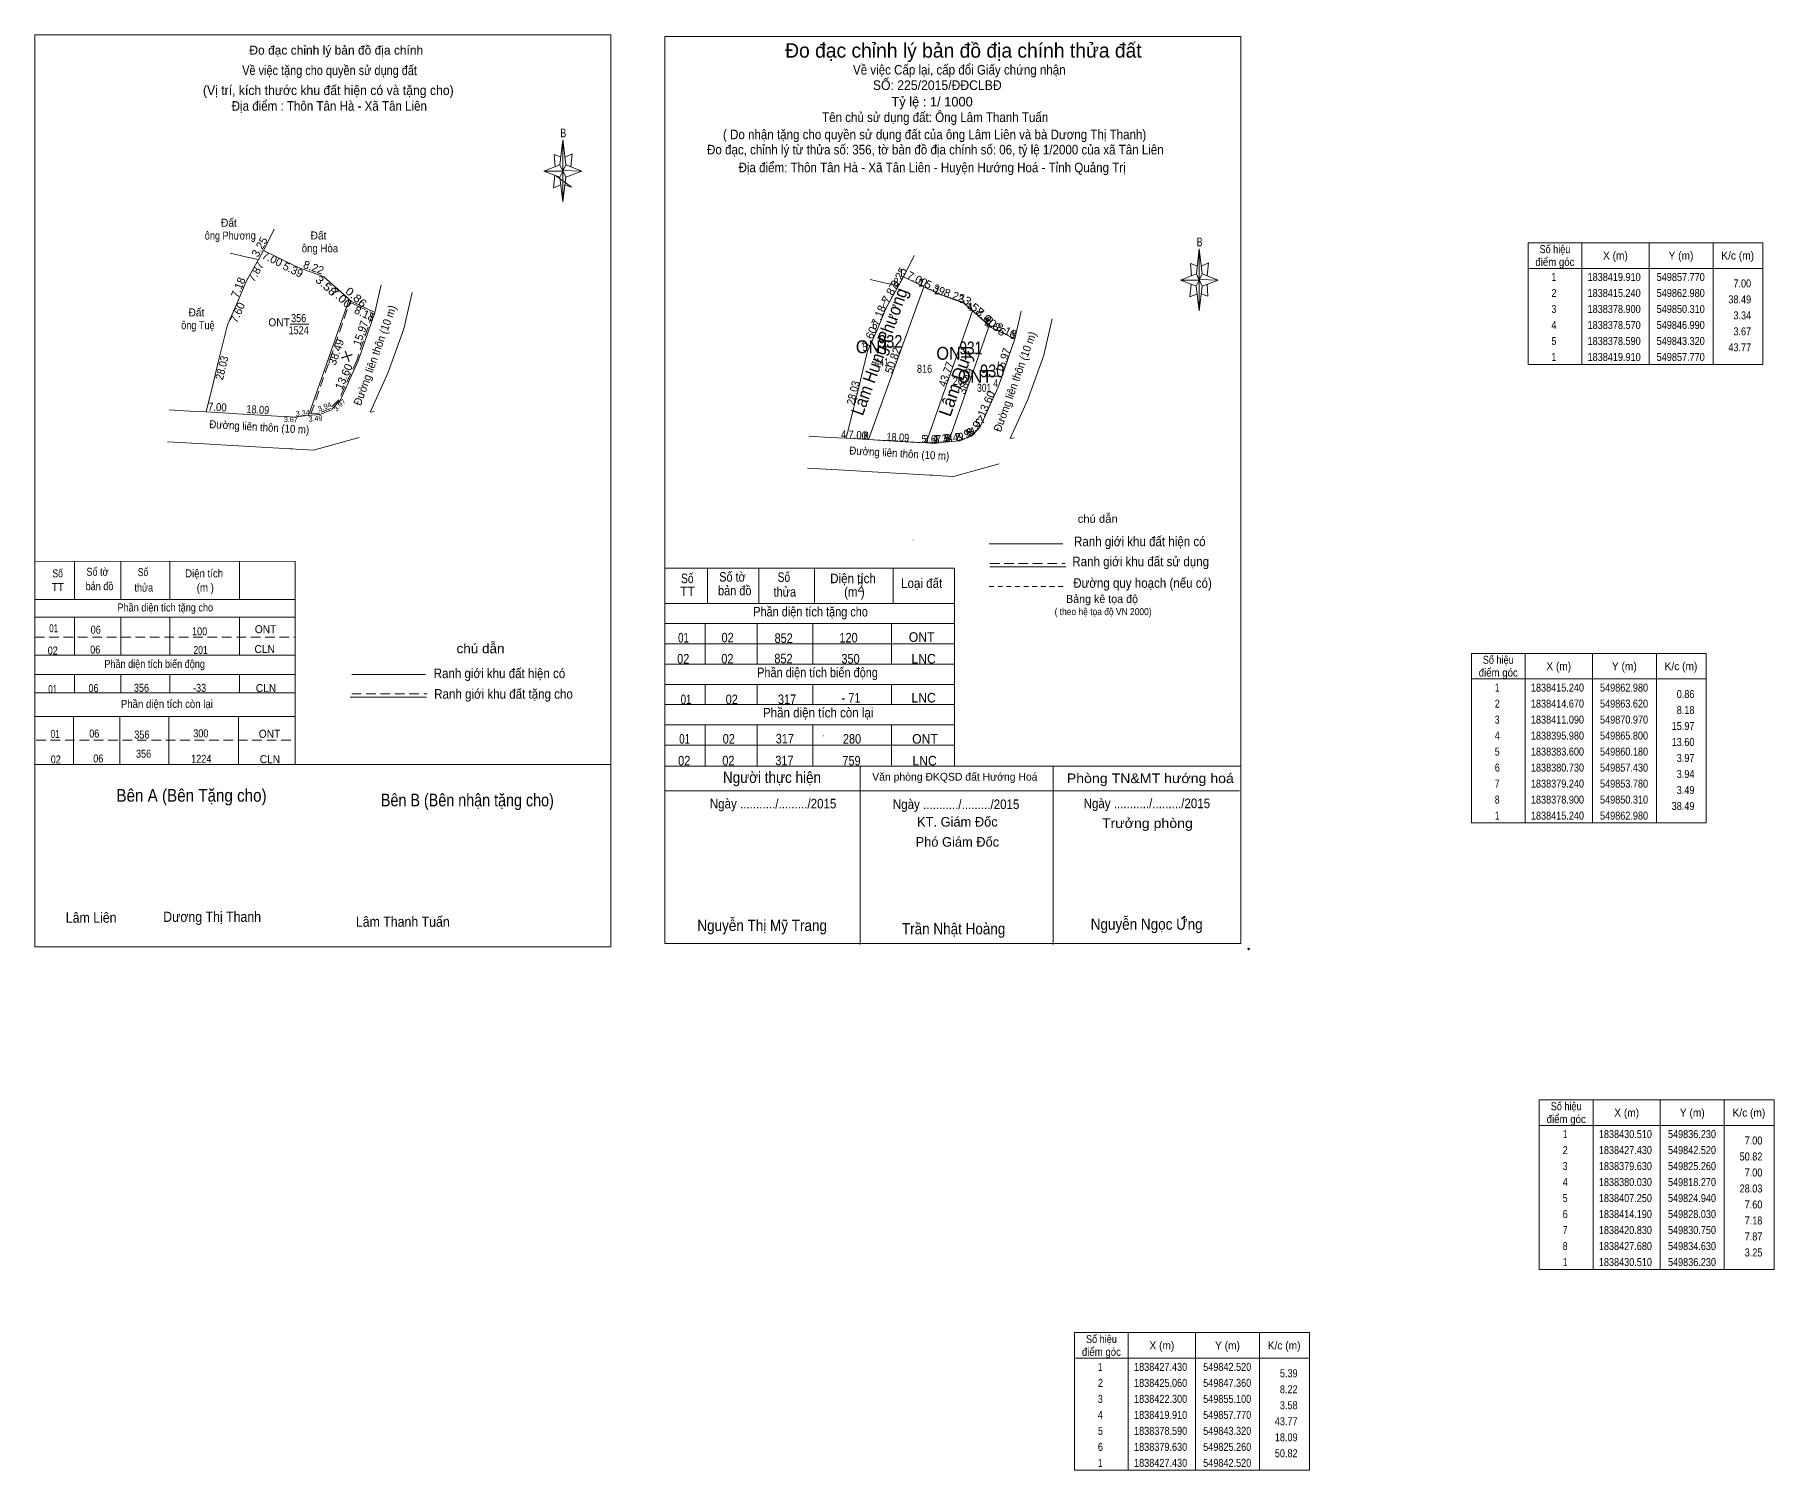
# Model space of a CAD drawing. Header units: metres. Extents: x 549160 to 550108, y 1838058 to 1838512.
# Drawn here: x 549565 to 550108, y 1838058 to 1838506 of the extents above; entities that cross this region are included whole.
import ezdxf
from ezdxf.enums import TextEntityAlignment as Align

# ---------------------------------------------------------------- set-up
doc = ezdxf.new("R2010")
doc.units = ezdxf.units.M
doc.header["$PDMODE"] = 32
doc.header["$PDSIZE"] = 0.5
doc.linetypes.add('MEDIUM_DASHED', pattern=[4.5, 3, -1.5])
doc.linetypes.add('SHORT_DASHED', pattern=[2.7, 1.5, -1.2])
for name, color, linetype, lineweight in [('1', 7, 'Continuous', 13), ('10', 7, 'Continuous', 13), ('12', 7, 'Continuous', 13), ('15', 7, 'Continuous', 13), ('17', 7, 'Continuous', 13), ('18', 7, 'Continuous', 13), ('20', 7, 'Continuous', 13), ('23', 7, 'Continuous', 13), ('40', 7, 'MEDIUM_DASHED', 13), ('63', 7, 'Continuous', 13)]:
    doc.layers.add(name, color=color, linetype=linetype, lineweight=lineweight)

msp = doc.modelspace()

# ---------------------------------------------------------------- hatches: boundary and pattern name
at = {"layer": '20'}
msp.add_hatch(color=256, dxfattribs=at).paths.add_polyline_path([(549923.3, 1838229.87), (549923.98, 1838230.27), (549924.08, 1838230.35), (549924.14, 1838230.43), (549924.16, 1838230.51), (549924.12, 1838230.59), (549924.04, 1838230.67), (549923.9, 1838230.61), (549923.8, 1838230.55), (549923.76, 1838230.51), (549923.12, 1838229.87)])

# ---------------------------------------------------------------- linework, layer by layer
at = {"layer": '1'}
msp.add_line((549820.56, 1838389.37), (549821.99, 1838395.23), dxfattribs=at)
for points in [[(549821.99, 1838395.23), (549824.94, 1838407.25), (549828.03, 1838414.19), (549830.75, 1838420.83), (549834.63, 1838427.68), (549836.23, 1838430.51), (549840.1, 1838428.62)], [(549840.1, 1838428.62), (549842.52, 1838427.43), (549825.26, 1838379.63), (549823.42, 1838379.74)], [(549850.18, 1838378.89), (549846.99, 1838378.57), (549843.32, 1838378.59), (549857.77, 1838419.91), (549860.36, 1838417.58)], [(549860.36, 1838417.58), (549862.98, 1838415.24), (549850.31, 1838378.9), (549850.18, 1838378.89)], [(549853.45, 1838379.21), (549850.31, 1838378.9), (549862.98, 1838415.24), (549863.62, 1838414.67), (549865.57, 1838413.72)], [(549865.57, 1838413.72), (549870.97, 1838411.09), (549865.8, 1838395.98), (549860.18, 1838383.6), (549857.43, 1838380.73), (549853.78, 1838379.24), (549853.45, 1838379.21)], [(549823.42, 1838379.74), (549818.27, 1838380.03), (549820.56, 1838389.37)]]:
    msp.add_lwpolyline(points, dxfattribs=at)
msp.add_lwpolyline([(549842.52, 1838427.43), (549847.36, 1838425.06), (549855.1, 1838422.3), (549857.77, 1838419.91), (549843.32, 1838378.59), (549825.26, 1838379.63)], close=True, dxfattribs=at)
at = {"layer": '10'}
msp.add_line((549834.63, 1838427.68), (549836.23, 1838430.51), dxfattribs=at)
for points in [[(549839.58, 1838437.18), (549836.8, 1838431.65), (549836.23, 1838430.51)], [(549839.58, 1838437.18), (549836.8, 1838431.65), (549836.23, 1838430.51)], [(549839.58, 1838437.18), (549836.8, 1838431.65), (549836.23, 1838430.51)], [(549825.79, 1838429.66), (549831.11, 1838428.47), (549834.63, 1838427.68)], [(549825.79, 1838429.66), (549831.11, 1838428.47), (549834.63, 1838427.68)], [(549825.79, 1838429.66), (549831.11, 1838428.47), (549834.63, 1838427.68)]]:
    msp.add_lwpolyline(points, dxfattribs=at)
at = {"layer": '12'}
msp.add_line((549564.74, 1838221.06), (549744.74, 1838221.06), dxfattribs=at)
at = {"layer": '15'}
msp.add_line((549644.58, 1838415.7), (549650.4, 1838415.7), dxfattribs=at)
at = {"layer": '17'}
for p, q in [((549564.74, 1838221.06), (549564.74, 1838506.16)), ((549728.86, 1838465.5), (549729.78, 1838473.3)), ((549730.66, 1838465.5), (549735.66, 1838463.5)), ((549728.86, 1838461.7), (549723.86, 1838463.5)), ((549727.72, 1838461.94), (549732.46, 1838458.5)), ((549730.66, 1838461.7), (549729.78, 1838453.9)), ((549732.46, 1838458.5), (549730.38, 1838459.3)), ((549646.23, 1838341.57), (549564.87, 1838341.61)), ((549577.2, 1838341.57), (549577.2, 1838329.66)), ((549591.61, 1838341.57), (549591.61, 1838329.66)), ((549606.95, 1838341.57), (549606.95, 1838329.66)), ((549628.73, 1838341.57), (549628.73, 1838329.66)), ((549646.1, 1838341.57), (549646.1, 1838278.04)), ((549564.87, 1838329.66), (549646.1, 1838329.66)), ((549564.74, 1838324.09), (549646.1, 1838324.09)), ((549577.2, 1838324.09), (549577.2, 1838312.29)), ((549591.61, 1838324.09), (549591.61, 1838312.29)), ((549606.95, 1838324.09), (549606.95, 1838312.29)), ((549628.73, 1838324.09), (549628.73, 1838312.29)), ((549564.87, 1838312.29), (549645.98, 1838312.29)), ((549564.74, 1838306.23), (549646.1, 1838306.23)), ((549577.2, 1838306.23), (549577.2, 1838300.44)), ((549591.61, 1838306.23), (549591.61, 1838300.44)), ((549606.95, 1838306.23), (549606.95, 1838300.44)), ((549628.73, 1838306.23), (549628.73, 1838300.44)), ((549663.82, 1838306.24), (549686.82, 1838306.24)), ((549564.74, 1838300.44), (549645.85, 1838300.44)), ((549663.3, 1838299.16), (549687.1, 1838299.16)), ((549564.74, 1838293.13), (549646.1, 1838293.13)), ((549576.85, 1838293.13), (549576.85, 1838278.04)), ((549591.27, 1838293.13), (549591.27, 1838278.04)), ((549606.61, 1838293.13), (549606.61, 1838278.04)), ((549628.39, 1838293.13), (549628.39, 1838278.04)), ((549564.74, 1838278.04), (549744.74, 1838278.04))]:
    msp.add_line(p, q, dxfattribs=at)
at = {"layer": '17', "linetype": 'MEDIUM_DASHED'}
for p, q in [((549564.74, 1838317.87), (549646.1, 1838317.87)), ((549663.78, 1838300.16), (549687.38, 1838300.16)), ((549565.2, 1838285.66), (549646.1, 1838285.66))]:
    msp.add_line(p, q, dxfattribs=at)
at = {"layer": '17'}
for points in [[(549564.74, 1838506.16), (549744.74, 1838506.16), (549744.74, 1838221.06)], [(549729.78, 1838463.5), (549728.86, 1838465.5), (549723.86, 1838463.5)], [(549729.18, 1838467.9), (549727.06, 1838468.7), (549727.38, 1838464.9)], [(549730.46, 1838467.9), (549732.66, 1838468.9), (549732.26, 1838464.9)], [(549727.26, 1838462.3), (549726.86, 1838458.3), (549729.06, 1838459.3)], [(549729.78, 1838463.5), (549730.66, 1838461.7), (549735.66, 1838463.5)]]:
    msp.add_lwpolyline(points, dxfattribs=at)
for points in [[(549729.78, 1838473.3), (549730.66, 1838465.5), (549729.78, 1838463.5)], [(549729.78, 1838463.5), (549723.86, 1838463.5), (549728.86, 1838465.5), (549730.66, 1838461.7), (549735.66, 1838463.5), (549729.78, 1838463.7)], [(549729.78, 1838463.5), (549729.78, 1838453.9), (549728.78, 1838461.7)]]:
    msp.add_lwpolyline(points, close=True, dxfattribs=at)
at = {"layer": '18'}
for p, q in [((549842.52, 1838427.43), (549825.26, 1838379.63)), ((549834.63, 1838427.68), (549836.23, 1838430.51)), ((549834.63, 1838427.68), (549836.23, 1838430.51)), ((549853.81, 1838422.76), (549847.36, 1838425.06)), ((549855.1, 1838422.3), (549853.81, 1838422.76)), ((549857.77, 1838419.91), (549855.1, 1838422.3)), ((549857.77, 1838419.91), (549843.32, 1838378.59)), ((549857.77, 1838419.91), (549860.36, 1838417.58)), ((549860.36, 1838417.58), (549862.13, 1838416)), ((549870.97, 1838411.09), (549873.01, 1838419.76)), ((549850.31, 1838378.9), (549862.98, 1838415.24)), ((549862.13, 1838416), (549862.98, 1838415.24)), ((549863.62, 1838414.67), (549862.98, 1838415.24)), ((549821.99, 1838395.23), (549824.94, 1838407.25)), ((549830.4, 1838408.64), (549834.59, 1838408.64)), ((549855.55, 1838406.6), (549857.47, 1838406.6)), ((549857.47, 1838406.6), (549857.67, 1838406.6)), ((549857.67, 1838406.6), (549859.74, 1838406.6)), ((549820.56, 1838389.37), (549821.99, 1838395.23)), ((549862.26, 1838399.41), (549866.45, 1838399.41)), ((549818.27, 1838380.03), (549820.56, 1838389.37)), ((549823.42, 1838379.74), (549818.27, 1838380.03)), ((549825.26, 1838379.63), (549823.42, 1838379.74)), ((549825.26, 1838379.63), (549828.05, 1838379.47)), ((549843.32, 1838378.59), (549845.79, 1838378.45)), ((549845.79, 1838378.45), (549848.19, 1838378.69)), ((549848.19, 1838378.69), (549850.18, 1838378.89)), ((549850.18, 1838378.89), (549850.31, 1838378.9)), ((549850.31, 1838378.9), (549853.45, 1838379.21)), ((549853.45, 1838379.21), (549853.78, 1838379.24)), ((549853.78, 1838379.24), (549857.43, 1838380.73)), ((549857.6, 1838380.9), (549860.18, 1838383.6)), ((549806.17, 1838370.72), (549817.69, 1838370.05)), ((549824.69, 1838369.65), (549817.7, 1838370.05)), ((549824.69, 1838369.65), (549851.81, 1838368.09)), ((549842.75, 1838368.61), (549845.22, 1838368.47))]:
    msp.add_line(p, q, dxfattribs=at)
for points in [[(549824.94, 1838407.25), (549828.03, 1838414.19), (549830.75, 1838420.83), (549834.63, 1838427.68)], [(549836.23, 1838430.51), (549840.1, 1838428.62), (549842.52, 1838427.43)], [(549847.36, 1838425.06), (549845.81, 1838425.82), (549842.52, 1838427.43)], [(549869.52, 1838379.98), (549875.07, 1838392.21), (549880.05, 1838406), (549882.69, 1838417.37)], [(549870.97, 1838411.09), (549865.57, 1838413.72), (549863.62, 1838414.67)], [(549860.18, 1838383.6), (549865.8, 1838395.98), (549870.97, 1838411.09)], [(549806.75, 1838380.7), (549813.06, 1838380.33), (549818.27, 1838380.03)], [(549828.05, 1838379.47), (549840.34, 1838378.76), (549843.32, 1838378.59)]]:
    msp.add_lwpolyline(points, dxfattribs=at)
at = {"layer": '20'}
for p, q in [((549927.72, 1838431.43), (549928.64, 1838439.23)), ((549927.72, 1838427.63), (549922.72, 1838429.43)), ((549929.52, 1838427.63), (549928.64, 1838419.83)), ((549929.52, 1838431.43), (549934.52, 1838429.43)), ((549931.12, 1838428.23), (549931.32, 1838424.43)), ((549931.32, 1838424.43), (549929.24, 1838425.23)), ((549761.64, 1838339.49), (549852.1, 1838339.49)), ((549774.96, 1838339.49), (549774.96, 1838328.43)), ((549790.98, 1838339.49), (549790.98, 1838328.43)), ((549808.34, 1838339.49), (549808.34, 1838328.67)), ((549832.98, 1838339.49), (549832.98, 1838328.43)), ((549852.1, 1838339.49), (549852.1, 1838277.55)), ((549761.64, 1838328.43), (549852.1, 1838328.43)), ((549761.64, 1838322.11), (549852.1, 1838322.11)), ((549774.18, 1838322.11), (549774.18, 1838309.45)), ((549790.48, 1838322.11), (549790.48, 1838309.45)), ((549807.84, 1838322.11), (549807.84, 1838309.45)), ((549832.46, 1838322.11), (549832.46, 1838309.45)), ((549761.64, 1838315.77), (549852.1, 1838315.77)), ((549761.64, 1838309.45), (549852.1, 1838309.45)), ((549761.64, 1838303.13), (549852.1, 1838303.13)), ((549774.18, 1838303.13), (549774.18, 1838296.81)), ((549790.48, 1838303.13), (549790.48, 1838296.81)), ((549807.84, 1838303.13), (549807.84, 1838296.81)), ((549832.46, 1838303.13), (549832.46, 1838296.81)), ((549761.64, 1838296.81), (549852.1, 1838296.81)), ((549761.64, 1838290.49), (549852.1, 1838290.49)), ((549774.18, 1838290.49), (549774.18, 1838277.55)), ((549790.48, 1838290.49), (549790.48, 1838277.55)), ((549807.84, 1838290.49), (549807.84, 1838277.55)), ((549832.46, 1838290.49), (549832.46, 1838277.83)), ((549761.64, 1838284.15), (549852.1, 1838284.15)), ((549761.64, 1838277.55), (549941.64, 1838277.55)), ((549822.64, 1838277.55), (549822.64, 1838221.83)), ((549882.92, 1838277.55), (549882.92, 1838221.83)), ((549761.64, 1838269.83), (549941.24, 1838269.83))]:
    msp.add_line(p, q, dxfattribs=at)
at = {"layer": '20', "linetype": 'SHORT_DASHED'}
msp.add_line((549862.96, 1838333.71), (549886.76, 1838333.71), dxfattribs=at)
at = {"layer": '20'}
for points in [[(549761.64, 1838505.63), (549941.64, 1838505.63), (549941.64, 1838222.15), (549761.64, 1838222.15)], [(549928.64, 1838439.23), (549929.52, 1838431.43), (549928.64, 1838429.43)], [(549928.64, 1838429.43), (549922.72, 1838429.43), (549927.72, 1838431.43), (549929.52, 1838427.63), (549934.52, 1838429.43), (549928.64, 1838429.63)], [(549928.64, 1838429.43), (549928.64, 1838419.83), (549927.64, 1838427.63)], [(549923.3, 1838229.87), (549923.98, 1838230.27), (549924.08, 1838230.35), (549924.14, 1838230.43), (549924.16, 1838230.51), (549924.12, 1838230.59), (549924.04, 1838230.67), (549923.9, 1838230.61), (549923.8, 1838230.55), (549923.76, 1838230.51), (549923.12, 1838229.87)]]:
    msp.add_lwpolyline(points, close=True, dxfattribs=at)
for points in [[(549928.04, 1838433.83), (549925.92, 1838434.63), (549926.24, 1838430.83)], [(549929.32, 1838433.83), (549931.52, 1838434.83), (549931.12, 1838430.83)], [(549928.64, 1838429.43), (549927.72, 1838431.43), (549922.72, 1838429.43)], [(549926.12, 1838428.23), (549925.72, 1838424.23), (549927.92, 1838425.23)], [(549928.64, 1838429.43), (549929.52, 1838427.63), (549934.52, 1838429.43)]]:
    msp.add_lwpolyline(points, dxfattribs=at)
msp.add_point((549944.04, 1838220.43), dxfattribs=at)
at = {"layer": '23'}
for p, q in [((549869.52, 1838379.98), (549870.84, 1838380.18)), ((549866.14, 1838372.08), (549851.81, 1838368.09))]:
    msp.add_line(p, q, dxfattribs=at)
at = {"layer": '40'}
for p, q in [((549839.17, 1838348.23), (549839.19, 1838348.21)), ((549839.17, 1838348.23), (549839.27, 1838348.23)), ((549839.17, 1838348.23), (549839.27, 1838348.23)), ((549839.17, 1838348.23), (549839.27, 1838348.23)), ((549839.17, 1838348.23), (549839.27, 1838348.23)), ((549839.17, 1838348.21), (549839.17, 1838348.23)), ((549804.76, 1838307.75), (549804.72, 1838307.75)), ((549811.28, 1838287.01), (549811.24, 1838287.01)), ((549805.24, 1838275.87), (549805.2, 1838275.87))]:
    msp.add_line(p, q, dxfattribs=at)
msp.add_lwpolyline([(549839.17, 1838348.21), (549839.17, 1838348.23), (549839.19, 1838348.21)], dxfattribs=at)
msp.add_lwpolyline([(549839.17, 1838348.21), (549839.17, 1838348.23), (549839.19, 1838348.21)], dxfattribs=at)
msp.add_lwpolyline([(549839.17, 1838348.21), (549839.17, 1838348.23), (549839.19, 1838348.21)], dxfattribs=at)
at = {"layer": '63'}
for p, q in [((549634.63, 1838435.91), (549636.23, 1838438.74)), ((549634.63, 1838435.91), (549636.23, 1838438.74)), ((549634.63, 1838435.91), (549636.23, 1838438.74)), ((550048.17, 1838441.15), (550048.17, 1838403.15)), ((550069.17, 1838441.15), (550069.17, 1838403.15)), ((550089.17, 1838441.15), (550089.17, 1838403.15)), ((549653.81, 1838430.99), (549647.36, 1838433.29)), ((550031.37, 1838433.15), (550104.77, 1838433.15)), ((549655.1, 1838430.53), (549653.81, 1838430.99)), ((549657.77, 1838428.14), (549655.1, 1838430.53)), ((549657.77, 1838428.14), (549660.36, 1838425.81)), ((549670.97, 1838419.32), (549673.01, 1838427.99)), ((549650.31, 1838387.13), (549662.98, 1838423.47)), ((549660.36, 1838425.81), (549662.13, 1838424.23)), ((549662.13, 1838424.23), (549662.98, 1838423.47)), ((549663.62, 1838422.9), (549662.98, 1838423.47)), ((549621.99, 1838403.46), (549624.94, 1838415.48)), ((549620.56, 1838397.6), (549621.99, 1838403.46)), ((549620.56, 1838397.6), (549621.99, 1838403.46)), ((549618.27, 1838388.26), (549620.56, 1838397.6)), ((549657.6, 1838389.13), (549660.18, 1838391.83)), ((549623.42, 1838387.97), (549618.27, 1838388.26)), ((549625.26, 1838387.86), (549623.42, 1838387.97)), ((549625.26, 1838387.86), (549628.05, 1838387.7)), ((549643.32, 1838386.82), (549645.79, 1838386.68)), ((549645.79, 1838386.68), (549648.19, 1838386.92)), ((549648.19, 1838386.92), (549650.18, 1838387.12)), ((549650.18, 1838387.12), (549650.31, 1838387.13)), ((549650.31, 1838387.13), (549653.45, 1838387.44)), ((549653.45, 1838387.44), (549653.78, 1838387.47)), ((549653.78, 1838387.47), (549657.43, 1838388.96)), ((549669.52, 1838388.21), (549670.84, 1838388.41)), ((549606.17, 1838378.95), (549617.69, 1838378.28)), ((549666.14, 1838380.31), (549651.81, 1838376.32)), ((549624.69, 1838377.88), (549617.7, 1838378.28)), ((549624.69, 1838377.88), (549651.81, 1838376.32)), ((549642.75, 1838376.84), (549645.22, 1838376.7)), ((549862.96, 1838347.03), (549885.96, 1838347.03)), ((549863.16, 1838339.91), (549886.96, 1838339.91)), ((550030.46, 1838312.81), (550030.46, 1838259.81)), ((550051.46, 1838312.81), (550051.46, 1838259.81)), ((550071.46, 1838312.81), (550071.46, 1838259.81)), ((550013.66, 1838304.81), (550087.06, 1838304.81)), ((550051.69, 1838173.26), (550051.69, 1838120.26)), ((550072.69, 1838173.26), (550072.69, 1838120.26)), ((550092.69, 1838173.26), (550092.69, 1838120.26)), ((550034.89, 1838165.26), (550108.29, 1838165.26)), ((549906.45, 1838100.5), (549906.45, 1838057.5)), ((549927.45, 1838100.5), (549927.45, 1838057.5)), ((549947.45, 1838100.5), (549947.45, 1838057.5)), ((549889.65, 1838092.5), (549963.05, 1838092.5))]:
    msp.add_line(p, q, dxfattribs=at)
at = {"layer": '63', "linetype": 'MEDIUM_DASHED'}
msp.add_line((549863.16, 1838340.91), (549886.76, 1838340.91), dxfattribs=at)
at = {"layer": '63'}
for points in [[(549639.58, 1838445.41), (549636.8, 1838439.88), (549636.23, 1838438.74)], [(549639.58, 1838445.41), (549636.8, 1838439.88), (549636.23, 1838438.74)], [(549639.58, 1838445.41), (549636.8, 1838439.88), (549636.23, 1838438.74)], [(549621.99, 1838403.46), (549624.94, 1838415.48), (549628.03, 1838422.42), (549630.75, 1838429.06), (549634.63, 1838435.91), (549636.23, 1838438.74), (549640.1, 1838436.85)], [(549636.23, 1838438.74), (549640.1, 1838436.85), (549642.52, 1838435.66)], [(549624.94, 1838415.48), (549628.03, 1838422.42), (549630.75, 1838429.06), (549634.63, 1838435.91)], [(549625.79, 1838437.89), (549631.11, 1838436.7), (549634.63, 1838435.91)], [(549625.79, 1838437.89), (549631.11, 1838436.7), (549634.63, 1838435.91)], [(549625.79, 1838437.89), (549631.11, 1838436.7), (549634.63, 1838435.91)], [(549647.36, 1838433.29), (549645.81, 1838434.05), (549642.52, 1838435.66)], [(549660.36, 1838425.81), (549662.98, 1838423.47), (549650.31, 1838387.13), (549650.18, 1838387.12)], [(549670.97, 1838419.32), (549665.57, 1838421.95), (549663.62, 1838422.9)], [(549669.52, 1838388.21), (549675.07, 1838400.44), (549680.05, 1838414.23), (549682.69, 1838425.6)], [(549660.18, 1838391.83), (549665.8, 1838404.21), (549670.97, 1838419.32)], [(549623.42, 1838387.97), (549618.27, 1838388.26), (549620.56, 1838397.6)], [(549606.75, 1838388.93), (549613.06, 1838388.56), (549618.27, 1838388.26)], [(549628.05, 1838387.7), (549640.34, 1838386.99), (549643.32, 1838386.82)]]:
    msp.add_lwpolyline(points, dxfattribs=at)
for points in [[(550031.37, 1838441.15), (550104.77, 1838441.15), (550104.77, 1838403.15), (550031.37, 1838403.15)], [(550013.66, 1838312.81), (550087.06, 1838312.81), (550087.06, 1838259.81), (550013.66, 1838259.81)], [(550034.89, 1838173.26), (550108.29, 1838173.26), (550108.29, 1838120.26), (550034.89, 1838120.26)], [(549889.65, 1838100.5), (549963.05, 1838100.5), (549963.05, 1838057.5), (549889.65, 1838057.5)]]:
    msp.add_lwpolyline(points, close=True, dxfattribs=at)
at = {"layer": '63', "linetype": 'MEDIUM_DASHED'}
for points in [[(549653.4, 1838387.94), (549651.04, 1838387.7), (549663.21, 1838422.6), (549663.34, 1838422.48), (549665.35, 1838421.5)], [(549665.35, 1838421.5), (549670.35, 1838419.06), (549665.33, 1838404.39), (549659.76, 1838392.11), (549657.14, 1838389.38), (549653.66, 1838387.96), (549653.4, 1838387.94)]]:
    msp.add_lwpolyline(points, dxfattribs=at)

# ---------------------------------------------------------------- texts
at = {"layer": '1'}
for s, width, p in [('441', 0.8, (549829.435, 1838402.57)), ('816', 0.85, (549842.78, 1838400.51)), ('301', 0.8, (549861.415, 1838394.57))]:
    msp.add_text(s, height=2.5, dxfattribs=dict(at, width=width)).set_placement(p, align=Align.CENTER)
at = {"layer": '15'}
for s, width, p in [('ông Phương', 0.85, (549625.84, 1838442.16)), ('Đất ', 0.95, (549625.84, 1838446.16)), ('Đất ', 0.95, (549653.85, 1838442.18)), ('ông Hòa', 0.9, (549653.845, 1838438.18)), ('ông Tuệ', 0.85, (549615.715, 1838414.14)), ('Đất ', 0.95, (549615.71, 1838418.14)), ('ONT', 0.95, (549641.08, 1838415.04)), ('356', 0.85, (549647.2, 1838416.34)), ('1524', 0.85, (549647.205, 1838412.56))]:
    msp.add_text(s, height=2.5, dxfattribs=dict(at, width=width)).set_placement(p, align=Align.CENTER)
for rotation, width, p in [(70.144, 0.95, (549872.19, 1838397.32)), (356.708, 0.9, (549834.818, 1838374.104))]:
    msp.add_text('Đường liên thôn (10 m)', height=2.5, rotation=rotation, dxfattribs=dict(at, width=width)).set_placement(p, align=Align.CENTER)
at = {"layer": '17'}
msp.add_text('Đo đạc chỉnh lý bản đồ địa chính', height=2.8, dxfattribs=at).set_placement((549658.965, 1838499.96), align=Align.CENTER)
for s, height, width, p in [('Về việc tặng cho quyền sử dụng đất', 3, 0.85, (549656.86, 1838493.56)), ('B', 2.756, 0.75, (549729.88, 1838474.1)), ('Số', 2.5, 0.8, (549571.885, 1838336.57)), ('bản đồ', 2.5, 0.85, (549584.97, 1838332.56)), ('Số tờ', 2.5, 0.85, (549584.335, 1838337.07)), ('Số', 2.5, 0.8, (549598.555, 1838336.97)), ('Diện tích', 2.5, 0.9, (549617.65, 1838336.57)), ('TT', 2.5, 0.95, (549571.945, 1838332.3)), ('thửa', 2.5, 0.85, (549598.805, 1838332.13)), ('(m )', 2.5, 0.9, (549618.025, 1838332.13)), ('Phần diện tích tặng cho', 2.5, 0.85, (549605.525, 1838325.91)), ('01', 2.5, 0.75, (549570.635, 1838319.42)), ('06', 2.5, 0.85, (549583.78, 1838318.97)), ('100', 2.5, 0.85, (549616.245, 1838318.46)), ('ONT', 2.5, 0.95, (549636.86, 1838319.12)), ('02', 2.5, 0.85, (549570.36, 1838312.45)), ('06', 2.5, 0.85, (549583.64, 1838312.75)), ('201', 2.5, 0.8, (549616.545, 1838312.65)), ('CLN', 2.5, 0.95, (549636.585, 1838312.92)), ('chú dẫn', 3, 1.05, (549704.035, 1838312.84)), ('Phần diện tích biến động', 2.5, 0.85, (549602.19, 1838308.27)), ('Ranh giới khu đất hiện có ', 3, 0.9, (549710.45, 1838305.08)), ('01', 2.5, 0.75, (549570.355, 1838300.39)), ('06', 2.5, 0.85, (549583.1, 1838300.7)), ('356', 2.5, 0.85, (549598.07, 1838300.8)), ('-33', 2.5, 0.85, (549616.235, 1838300.8)), ('CLN', 2.5, 0.95, (549636.995, 1838300.72)), ('Phần diện tích còn lại', 2.5, 0.9, (549606.01, 1838295.77)), ('Ranh giới khu đất tặng cho', 3, 0.9, (549711.215, 1838298.64)), ('01', 2.5, 0.75, (549571.105, 1838286.41)), ('06', 2.5, 0.85, (549583.33, 1838286.51)), ('356', 2.5, 0.85, (549598.21, 1838286.18)), ('300', 2.5, 0.85, (549616.625, 1838286.56)), ('ONT', 2.5, 0.95, (549638.09, 1838286.43)), ('02', 2.5, 0.85, (549571.3, 1838278.41)), ('06', 2.5, 0.85, (549584.58, 1838278.71)), ('356', 2.5, 0.85, (549598.74, 1838280.22)), ('1224', 2.5, 0.85, (549616.765, 1838278.62)), ('CLN', 2.5, 0.95, (549638.235, 1838278.48)), ('Bên A (Bên Tặng cho)', 3.94, 0.9, (549613.72, 1838266.46)), ('Bên B (Bên nhận tặng cho)', 3.94, 0.85, (549699.925, 1838265)), ('Lâm Liên', 3.2, 0.9, (549582.35, 1838228.63)), ('Dương Thị Thanh', 3.2, 0.9, (549620.155, 1838228.89)), ('Lâm Thanh Tuấn', 3.2, 0.9, (549679.74, 1838227.36))]:
    msp.add_text(s, height=height, dxfattribs=dict(at, width=width)).set_placement(p, align=Align.CENTER)
at = {"layer": '17', "width": 0.95}
msp.add_text('(Vị trí, kích thước khu đất hiện có và tặng cho)', height=3, dxfattribs=at).set_placement((549617.29, 1838487.32))
at = {"layer": '18', "width": 0.9}
msp.add_text('Lâm Hưng Phương', height=4, rotation=70.146, dxfattribs=at).set_placement((549830.558, 1838406.491), align=Align.CENTER)
at = {"layer": '18'}
for s, width, p in [('932', 0.85, (549832.075, 1838408.32)), ('ONT', 0.95, (549826.68, 1838406.64)), ('ONT', 0.95, (549851.83, 1838404.6)), ('931', 0.8, (549857.22, 1838406.28)), ('ONT', 0.95, (549858.54, 1838397.41)), ('930', 0.85, (549863.925, 1838399.09))]:
    msp.add_text(s, height=4, dxfattribs=dict(at, width=width)).set_placement(p, align=Align.CENTER)
msp.add_text('Lâm Duy', height=4, rotation=70.725, dxfattribs=at).set_placement((549854.368, 1838396.625), align=Align.CENTER)
at = {"layer": '20'}
for s, height, p in [('Đo đạc chỉnh lý bản đồ địa chính thửa đất', 4.5, (549854.92, 1838499.01)), ('Tỷ lệ : 1/ 1000', 3, (549845.13, 1838483.75)), ('Bảng kê tọa độ', 2.5, (549898.235, 1838328.59)), ('Văn phòng ĐKQSD đất Hướng Hoá ', 2.43, (549852.7, 1838273.03)), ('KT. Giám Đốc', 3, (549853.04, 1838258.67)), ('Phó Giám Đốc', 3, (549853.035, 1838252.39))]:
    msp.add_text(s, height=height, dxfattribs=at).set_placement(p, align=Align.CENTER)
for s, height, width, p in [('Về việc Cấp lại, cấp đổi Giấy chứng nhận', 3, 0.9, (549853.64, 1838493.73)), ('SỐ: 225/2015/ĐĐCLBĐ', 3, 0.95, (549846.76, 1838488.91)), ('Địa điểm : Thôn Tân Hà - Xã Tân Liên', 3, 0.9, (549656.775, 1838482.42)), ('Tên chủ sử dụng đất: Ông Lâm Thanh Tuấn', 3, 0.9, (549846.095, 1838478.89)), ('( Do nhận tặng cho quyền sử dụng đất của ông Lâm Liên và bà Dương Thị Thanh)', 3, 0.9, (549845.925, 1838473.51)), ('Đo đạc, chỉnh lý từ thửa số: 356, tờ bản đồ địa chính số: 06, tỷ lệ 1/2000 của xã Tân Liên', 3, 0.9, (549846.165, 1838468.77)), ('Địa điểm: Thôn Tân Hà - Xã Tân Liên - Huyện Hướng Hoá - Tỉnh Quảng Trị ', 3, 0.9, (549845.65, 1838463.19)), ('B', 2.756, 0.75, (549928.74, 1838440.03)), ('Ranh giới khu đất hiện có ', 3, 0.9, (549910.55, 1838346.31)), ('Ranh giới khu đất sử dụng', 3, 0.9, (549910.32, 1838340.03)), ('Số', 3, 0.8, (549768.65, 1838334.75)), ('Số tờ', 3, 0.85, (549782.765, 1838335.23)), ('Số', 3, 0.8, (549798.83, 1838335.15)), ('Diện tích', 3, 0.9, (549820.425, 1838334.75)), ('2', 3, 0.8, (549822.695, 1838332.07)), ('Loại đất', 3, 0.9, (549841.885, 1838333.25)), ('Đường quy hoạch (nếu có)', 3, 0.9, (549910.9, 1838333.31)), ('TT', 3, 0.95, (549768.715, 1838330.71)), ('bản đồ', 3, 0.85, (549783.475, 1838330.95)), ('thửa', 3, 0.85, (549799.12, 1838330.55)), ('(m )', 3, 0.9, (549820.855, 1838330.55)), ('Phần diện tích tặng cho', 3, 0.85, (549807.165, 1838324.35)), ('( theo hệ tọa độ VN 2000)', 2.187, 0.9, (549898.57, 1838324.77)), ('01', 3, 0.75, (549767.44, 1838316.21)), ('02', 3, 0.85, (549781.24, 1838316.23)), ('852', 3, 0.85, (549798.76, 1838316.07)), ('120', 3, 0.85, (549819.03, 1838316.21)), ('ONT', 3, 0.95, (549841.885, 1838316.41)), ('02', 3, 0.85, (549767.37, 1838309.63)), ('02', 3, 0.85, (549781.17, 1838309.65)), ('Phần diện tích biến động', 3, 0.85, (549809.335, 1838305.35)), ('852', 3, 0.85, (549798.69, 1838309.69)), ('350', 3, 0.85, (549819.65, 1838309.63)), ('LNC', 3, 0.95, (549842.485, 1838309.63)), ('01', 3, 0.75, (549768.26, 1838296.93)), ('02', 3, 0.85, (549782.54, 1838296.93)), ('317', 3, 0.85, (549799.815, 1838296.97)), ('- 71', 3, 0.85, (549819.805, 1838297.4)), ('LNC', 3, 0.95, (549842.485, 1838297.45)), ('Phần diện tích còn lại', 3, 0.9, (549809.545, 1838292.79)), ('01', 3, 0.75, (549767.8, 1838284.59)), ('02', 3, 0.85, (549781.6, 1838284.61)), ('317', 3, 0.85, (549799.115, 1838284.65)), ('280', 3, 0.85, (549820.11, 1838284.59)), ('ONT', 3, 0.95, (549842.925, 1838284.59)), ('02', 3, 0.85, (549767.68, 1838277.77)), ('02', 3, 0.85, (549781.48, 1838277.79)), ('317', 3, 0.85, (549798.995, 1838277.83)), ('759', 3, 0.85, (549819.965, 1838277.77)), ('LNC', 3, 0.95, (549842.795, 1838277.77)), ('Người thực hiện', 3.5, 0.9, (549795.11, 1838272.31)), ('Phòng TN&MT hướng hoá', 3, 1.1, (549913.335, 1838272.27)), ('Ngày .........../........./2015', 3, 0.9, (549795.45, 1838264.35)), ('Ngày .........../........./2015', 3, 0.9, (549852.65, 1838264.15)), ('Ngày .........../........./2015', 3, 0.9, (549912.25, 1838264.43)), ('Trưởng phòng', 3, 1.1, (549912.415, 1838258.23)), ('Nguyễn Thị Mỹ Trang', 3.5, 0.9, (549792.035, 1838226.03)), ('Trần Nhật Hoàng', 3.5, 0.9, (549851.865, 1838224.99)), ('Nguyễn Ngọc Ưng', 3.5, 0.9, (549912.195, 1838226.43))]:
    msp.add_text(s, height=height, dxfattribs=dict(at, width=width)).set_placement(p, align=Align.CENTER)
at = {"layer": '63'}
for s, height, rotation, p in [('3.25', 2.5, 60.517, (549636.08, 1838439.255)), ('7.00', 2.5, 333.911, (549638.405, 1838435.004)), ('7.87', 2.5, 60.472, (549634.853, 1838431.484)), ('5.39', 2.5, 333.91, (549644.875, 1838431.574)), ('8.22', 2.5, 340.374, (549651.445, 1838432.267)), ('3.25', 2.5, 60.517, (549835.78, 1838429.715)), ('7.18', 2.5, 67.724, (549629.474, 1838426.716)), ('7.87', 2.5, 60.472, (549833.033, 1838424.874)), ('7.00', 2.5, 333.911, (549839.93, 1838428.702)), ('5.39', 2.5, 333.91, (549845.49, 1838425.971)), ('7.60', 2.5, 65.999, (549629.24, 1838418.837)), ('8.22', 2.5, 340.374, (549851.645, 1838423.527)), ('8.18', 2.5, 334.03, (549667.248, 1838417.87)), ('7.18', 2.5, 67.724, (549829.584, 1838417.986)), ('7.60', 2.5, 65.999, (549826.702, 1838411.222)), ('8.18', 2.5, 334.03, (549867.838, 1838412.61)), ('38.49', 2.5, 70.779, (549660.083, 1838406.574)), ('50.82', 2.5, 70.146, (549834.043, 1838403.96)), ('50.82', 2.5, 70.146, (549834.043, 1838403.96)), ('13.60', 2.5, 65.584, (549662.436, 1838398.803)), ('38.49', 2.5, 70.779, (549856.783, 1838397.483)), ('38.49', 2.5, 70.779, (549856.783, 1838397.483)), ('3.94', 1.64, 22.206, (549655.64, 1838389.155)), ('13.60', 2.5, 65.584, (549863.226, 1838390.303)), ('3.94', 2.5, 22.206, (549856.068, 1838380.166))]:
    msp.add_text(s, height=height, rotation=rotation, dxfattribs=at).set_placement(p, align=Align.CENTER)
for s, width, p in [('Số hiệu', 0.85, (550039.77, 1838437.9)), ('X (m)', 0.95, (550058.67, 1838435.9)), ('Y (m)', 0.95, (550079.165, 1838435.9)), ('K/c (m)', 0.95, (550096.87, 1838435.9)), ('điểm góc', 0.9, (550039.77, 1838433.9)), (' 1', 0.75, (550039.065, 1838429.2)), ('1838419.910', 0.85, (550058.27, 1838429.2)), ('549857.770', 0.85, (550079.075, 1838429.2)), (' 2', 0.85, (550039.07, 1838424.2)), ('1838415.240', 0.85, (550058.27, 1838424.2)), ('549862.980', 0.85, (550079.075, 1838424.2)), (' 4', 0.85, (550039.065, 1838414.2)), (' 3', 0.8, (550039.07, 1838419.2)), ('1838378.900', 0.85, (550058.27, 1838419.2)), ('1838378.570', 0.85, (550058.27, 1838414.2)), ('549850.310', 0.85, (550079.075, 1838419.2)), ('549846.990', 0.85, (550079.075, 1838414.2)), (' 5', 0.8, (550039.07, 1838409.2)), ('1838378.590', 0.85, (550058.27, 1838409.2)), ('549843.320', 0.85, (550079.075, 1838409.2)), (' 1', 0.75, (550039.065, 1838404.2)), ('1838419.910', 0.85, (550058.27, 1838404.2)), ('549857.770', 0.85, (550079.075, 1838404.2)), ('267', 0.85, (549853.97, 1838396.74)), ('chú dẫn', 1.05, (549896.895, 1838353.63)), ('điểm góc', 0.9, (550022.06, 1838305.56)), ('Số hiệu', 0.85, (550022.06, 1838309.56)), ('X (m)', 0.95, (550040.96, 1838307.56)), ('Y (m)', 0.95, (550061.455, 1838307.56)), ('K/c (m)', 0.95, (550079.16, 1838307.56)), (' 1', 0.75, (550021.355, 1838300.86)), ('1838415.240', 0.85, (550040.56, 1838300.86)), ('549862.980', 0.85, (550061.365, 1838300.86)), (' 2', 0.85, (550021.36, 1838295.86)), ('1838414.670', 0.85, (550040.56, 1838295.86)), ('549863.620', 0.85, (550061.365, 1838295.86)), (' 3', 0.8, (550021.36, 1838290.86)), ('1838411.090', 0.85, (550040.56, 1838290.86)), ('549870.970', 0.85, (550061.365, 1838290.86)), (' 4', 0.85, (550021.355, 1838285.86)), ('1838395.980', 0.85, (550040.56, 1838285.86)), ('549865.800', 0.85, (550061.365, 1838285.86)), (' 5', 0.8, (550021.36, 1838280.86)), ('1838383.600', 0.85, (550040.56, 1838280.86)), ('549860.180', 0.85, (550061.365, 1838280.86)), (' 6', 0.85, (550021.36, 1838275.86)), ('1838380.730', 0.85, (550040.56, 1838275.86)), ('549857.430', 0.85, (550061.365, 1838275.86)), (' 7', 0.8, (550021.36, 1838270.86)), ('1838379.240', 0.85, (550040.56, 1838270.86)), ('549853.780', 0.85, (550061.365, 1838270.86)), (' 8', 0.8, (550021.36, 1838265.86)), ('1838378.900', 0.85, (550040.56, 1838265.86)), ('549850.310', 0.85, (550061.365, 1838265.86)), (' 1', 0.75, (550021.355, 1838260.86)), ('1838415.240', 0.85, (550040.56, 1838260.86)), ('549862.980', 0.85, (550061.365, 1838260.86)), ('Số hiệu', 0.85, (550043.29, 1838170.01)), ('điểm góc', 0.9, (550043.29, 1838166.01)), ('X (m)', 0.95, (550062.19, 1838168.01)), ('Y (m)', 0.95, (550082.685, 1838168.01)), ('K/c (m)', 0.95, (550100.39, 1838168.01)), (' 1', 0.75, (550042.585, 1838161.31)), ('1838430.510', 0.85, (550061.79, 1838161.31)), ('549836.230', 0.85, (550082.595, 1838161.31)), (' 2', 0.85, (550042.59, 1838156.31)), ('1838427.430', 0.85, (550061.79, 1838156.31)), ('549842.520', 0.85, (550082.595, 1838156.31)), (' 3', 0.8, (550042.59, 1838151.31)), ('1838379.630', 0.85, (550061.79, 1838151.31)), ('549825.260', 0.85, (550082.595, 1838151.31)), (' 4', 0.85, (550042.585, 1838146.31)), ('1838380.030', 0.85, (550061.79, 1838146.31)), ('549818.270', 0.85, (550082.595, 1838146.31)), (' 5', 0.8, (550042.59, 1838141.31)), ('1838407.250', 0.85, (550061.79, 1838141.31)), ('549824.940', 0.85, (550082.595, 1838141.31)), (' 6', 0.85, (550042.59, 1838136.31)), ('1838414.190', 0.85, (550061.79, 1838136.31)), ('549828.030', 0.85, (550082.595, 1838136.31)), (' 8', 0.8, (550042.59, 1838126.31)), (' 7', 0.8, (550042.59, 1838131.31)), ('1838420.830', 0.85, (550061.79, 1838131.31)), ('1838427.680', 0.85, (550061.79, 1838126.31)), ('549830.750', 0.85, (550082.595, 1838131.31)), ('549834.630', 0.85, (550082.595, 1838126.31)), (' 1', 0.75, (550042.585, 1838121.31)), ('1838430.510', 0.85, (550061.79, 1838121.31)), ('549836.230', 0.85, (550082.595, 1838121.31)), ('điểm góc', 0.9, (549898.05, 1838093.25)), ('Số hiệu', 0.85, (549898.05, 1838097.25)), ('X (m)', 0.95, (549916.95, 1838095.25)), ('Y (m)', 0.95, (549937.445, 1838095.25)), ('K/c (m)', 0.95, (549955.15, 1838095.25)), (' 1', 0.75, (549897.345, 1838088.55)), ('1838427.430', 0.85, (549916.55, 1838088.55)), ('549842.520', 0.85, (549937.355, 1838088.55)), (' 2', 0.85, (549897.35, 1838083.55)), ('1838425.060', 0.85, (549916.55, 1838083.55)), ('549847.360', 0.85, (549937.355, 1838083.55)), (' 3', 0.8, (549897.35, 1838078.55)), ('1838422.300', 0.85, (549916.55, 1838078.55)), ('549855.100', 0.85, (549937.355, 1838078.55)), (' 4', 0.85, (549897.345, 1838073.55)), ('1838419.910', 0.85, (549916.55, 1838073.55)), ('549857.770', 0.85, (549937.355, 1838073.55)), (' 5', 0.8, (549897.35, 1838068.55)), ('1838378.590', 0.85, (549916.55, 1838068.55)), ('549843.320', 0.85, (549937.355, 1838068.55)), (' 6', 0.85, (549897.35, 1838063.55)), ('1838379.630', 0.85, (549916.55, 1838063.55)), ('549825.260', 0.85, (549937.355, 1838063.55)), (' 1', 0.75, (549897.345, 1838058.55)), ('1838427.430', 0.85, (549916.55, 1838058.55)), ('549842.520', 0.85, (549937.355, 1838058.55))]:
    msp.add_text(s, height=2.5, dxfattribs=dict(at, width=width)).set_placement(p, align=Align.CENTER)
for s, width, p in [(' 1', 0.75, (549836.23, 1838430.51)), (' 8', 0.8, (549834.63, 1838427.68)), (' 2', 0.85, (549842.52, 1838427.43)), (' 1', 0.75, (549842.52, 1838427.43)), (' 2', 0.85, (549847.36, 1838425.06)), ('7.00', 0.85, (550101.07, 1838427.2)), (' 7', 0.8, (549830.75, 1838420.83)), (' 3', 0.8, (549855.1, 1838422.3)), (' 4', 0.85, (549857.77, 1838419.91)), (' 1', 0.75, (549857.77, 1838419.91)), ('38.49', 0.85, (550101.07, 1838422.2)), (' 6', 0.85, (549828.03, 1838414.19)), (' 2', 0.85, (549862.98, 1838415.24)), (' 1', 0.75, (549862.98, 1838415.24)), (' 2', 0.85, (549863.62, 1838414.67)), ('3.34', 0.85, (550101.07, 1838417.2)), (' 3', 0.8, (549870.97, 1838411.09)), ('3.67', 0.85, (550101.07, 1838412.2)), (' 5', 0.8, (549824.94, 1838407.25)), ('43.77', 0.85, (550101.07, 1838407.2)), (' 4', 0.85, (549865.8, 1838395.98)), (' 5', 0.8, (549860.18, 1838383.6)), (' 4', 0.85, (549818.27, 1838380.03)), (' 6', 0.85, (549825.26, 1838379.63)), (' 3', 0.8, (549825.26, 1838379.63)), (' 5', 0.8, (549843.32, 1838378.59)), (' 5', 0.8, (549843.32, 1838378.59)), (' 4', 0.85, (549846.99, 1838378.57)), (' 3', 0.8, (549850.31, 1838378.9)), (' 8', 0.8, (549850.31, 1838378.9)), (' 7', 0.8, (549853.78, 1838379.24)), (' 6', 0.85, (549857.43, 1838380.73)), ('0.86', 0.85, (550083.36, 1838298.86)), ('8.18', 0.85, (550083.36, 1838293.86)), ('15.97', 0.85, (550083.36, 1838288.86)), ('13.60', 0.85, (550083.36, 1838283.86)), ('3.97', 0.85, (550083.36, 1838278.86)), ('3.94', 0.85, (550083.36, 1838273.86)), ('3.49', 0.85, (550083.36, 1838268.86)), ('38.49', 0.85, (550083.36, 1838263.86)), ('7.00', 0.85, (550104.59, 1838159.31)), ('50.82', 0.85, (550104.59, 1838154.31)), ('7.00', 0.85, (550104.59, 1838149.31)), ('28.03', 0.85, (550104.59, 1838144.31)), ('7.60', 0.85, (550104.59, 1838139.31)), ('7.18', 0.85, (550104.59, 1838134.31)), ('7.87', 0.85, (550104.59, 1838129.31)), ('3.25', 0.85, (550104.59, 1838124.31)), ('5.39', 0.85, (549959.35, 1838086.55)), ('8.22', 0.85, (549959.35, 1838081.55)), ('3.58', 0.85, (549959.35, 1838076.55)), ('43.77', 0.85, (549959.35, 1838071.55)), ('18.09', 0.85, (549959.35, 1838066.55)), ('50.82', 0.85, (549959.35, 1838061.55))]:
    msp.add_text(s, height=2.5, dxfattribs=dict(at, width=width)).set_placement(p, align=Align.RIGHT)
for s, height, rotation, width, p in [('3.58', 2.5, 318.167, 1.15, (549654.946, 1838426.767)), ('7.00', 2.5, 318.128, 1.15, (549659.631, 1838423.023)), ('0.86', 2.5, 318.311, 1.15, (549664.334, 1838423.177)), ('3.58', 2.5, 318.167, 1.15, (549857.276, 1838420.357)), ('Đường liên thôn (10 m)', 2.5, 70.144, 0.95, (549672.19, 1838405.55)), ('15.97', 2.5, 71.111, 0.95, (549667.729, 1838412.505)), ('7.00', 2.5, 318.128, 1.15, (549861.211, 1838416.833)), ('0.86', 2.5, 318.311, 1.15, (549864.129, 1838414.222)), ('28.03', 2.5, 76.232, 0.9, (549624.411, 1838401.767)), ('X', 2.5, 334.03, 1.55, (549661.768, 1838404.536)), ('15.97', 2.5, 71.111, 0.95, (549868.52, 1838403.95)), ('43.77', 2.5, 70.725, 0.95, (549850.688, 1838399.667)), ('43.77', 2.5, 70.725, 0.95, (549850.688, 1838399.667)), ('28.03', 2.5, 76.232, 0.9, (549821.671, 1838393.937)), ('7.00', 2.5, 356.725, 0.9, (549621.724, 1838388.565)), ('18.09', 2.5, 356.704, 0.85, (549634.368, 1838387.748)), ('3.97', 1.476, 46.223, 1.15, (549660.534, 1838389.854)), ('Đường liên thôn (10 m)', 2.5, 356.708, 0.9, (549634.818, 1838382.334)), ('3.67', 1.64, 359.688, 0.85, (549644.746, 1838385.08)), ('3.34', 1.64, 5.676, 0.9, (549648.544, 1838387.101)), ('3.49', 1.64, 5.596, 0.9, (549652.545, 1838385.397)), ('3.97', 2.5, 46.223, 1.15, (549859.635, 1838383.025)), ('7.00', 2.5, 356.725, 0.9, (549821.819, 1838379.825)), ('18.09', 2.5, 356.704, 0.85, (549834.363, 1838379.108)), ('3.67', 2.5, 359.688, 0.85, (549845.168, 1838378.585)), ('3.34', 2.5, 5.676, 0.9, (549848.761, 1838378.75)), ('3.49', 2.5, 5.596, 0.9, (549852.163, 1838379.084))]:
    msp.add_text(s, height=height, rotation=rotation, dxfattribs=dict(at, width=width)).set_placement(p, align=Align.CENTER)

doc.saveas('drawing.dxf')
